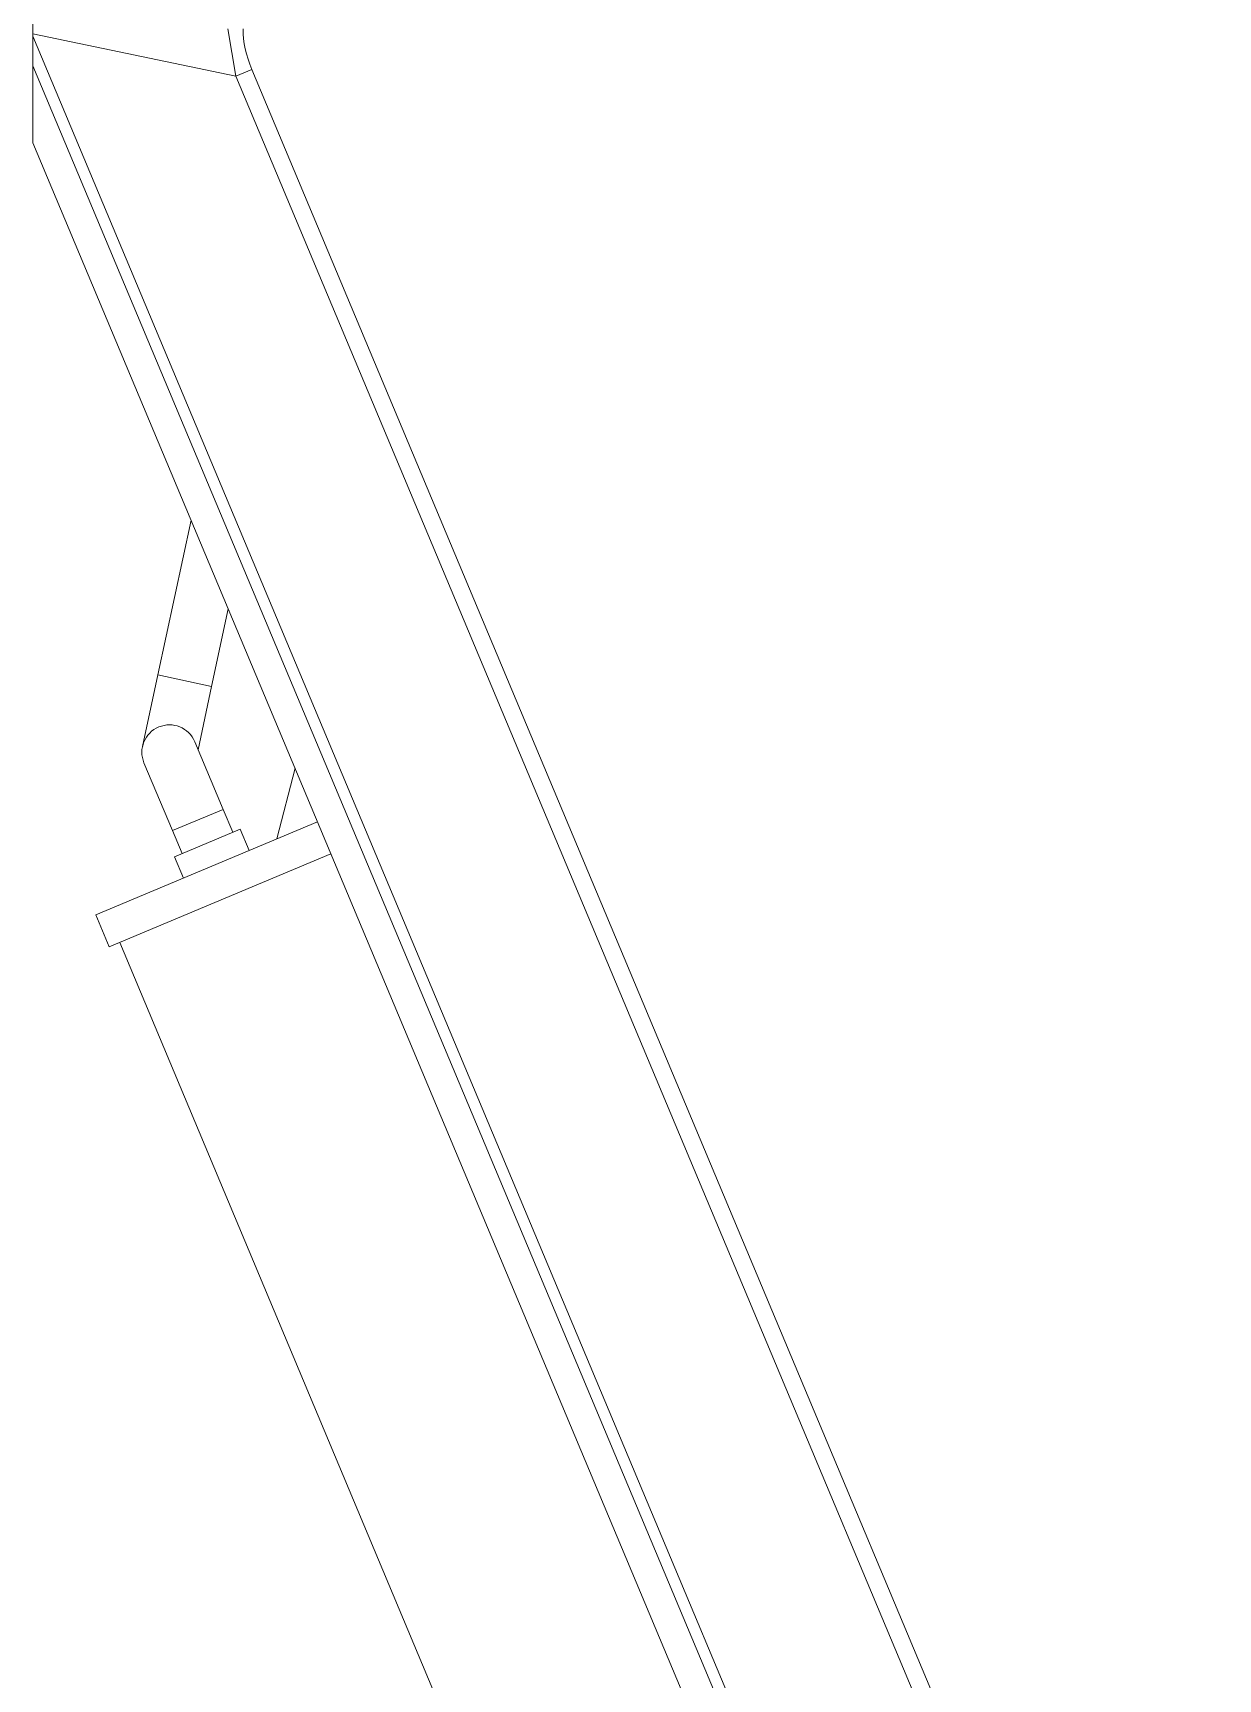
# Model space of a CAD drawing. Header units: millimetres. Extents: x 113490 to 142599, y -20467 to 115.
# Drawn here: x 123557.3 to 123762.4, y -6526.7 to -6241.9 of the extents above; entities that cross this region are included whole.
import ezdxf

# ---------------------------------------------------------------- set-up
doc = ezdxf.new("R2010")
doc.units = ezdxf.units.MM
doc.layers.add('DV1_0', color=7, linetype='Continuous')

msp = doc.modelspace()

# ---------------------------------------------------------------- linework, layer by layer
at = {"layer": 'DV1_0', "color": 7, "linetype": 'Continuous', "lineweight": 15}
for p, q in [((123557.26, -6234.07), (123557.26, -6242)), ((123557.26, -6242), (123557.26, -6242.4)), ((123557.26, -6242.4), (123557.26, -6247.54)), ((123557.26, -6248.17), (123557.26, -6247.54)), ((123557.26, -6248.17), (123557.26, -6260.87)), ((123557.26, -6260.87), (123910.14, -7102.39)), ((123584.64, -6326.16), (123578.89, -6352.93)), ((123588.2, -6354.93), (123591.08, -6341.52)), ((123578.89, -6352.93), (123576.23, -6365.35)), ((123585.85, -6365.89), (123588.2, -6354.93)), ((123590.18, -6376.22), (123585.27, -6364.51)), ((123576.49, -6368.19), (123581.41, -6379.9)), ((123602.63, -6369.07), (123599.46, -6381.33)), ((123591.85, -6380.19), (123590.18, -6376.22)), ((123606.53, -6378.37), (123568.13, -6394.47)), ((123581.41, -6379.9), (123583.07, -6383.87)), ((123581.78, -6384.41), (123593.14, -6379.64)), ((123594.69, -6383.33), (123593.14, -6379.64)), ((123608.85, -6383.9), (123570.46, -6400)), ((123581.78, -6384.41), (123583.32, -6388.1)), ((123568.13, -6394.47), (123570.46, -6400)), ((123572.3, -6399.23), (123929.35, -7250.69))]:
    msp.add_line(p, q, dxfattribs=at)
at = {"layer": 'DV1_0', "color": 7, "linetype": 'Continuous', "lineweight": 20}
for p, q in [((123591.02, -6241.13), (123592.4, -6249.35)), ((123557.26, -6242), (123592.4, -6249.35)), ((123557.26, -6242.4), (123984.88, -7262.15)), ((123557.26, -6247.54), (123983.05, -7262.92)), ((123595.16, -6248.19), (123592.4, -6249.35)), ((123592.4, -6249.35), (124004.37, -7231.81)), ((123595.16, -6248.19), (124007.14, -7230.65)), ((123578.89, -6352.93), (123588.2, -6354.93)), ((123581.41, -6379.9), (123590.18, -6376.22))]:
    msp.add_line(p, q, dxfattribs=at)
at = {"layer": 'DV1_0', "color": 7, "linetype": 'Continuous', "lineweight": 15}
msp.add_arc((123580.88, -6366.35), 4.76, 22.75, 202.75, dxfattribs=at)
at = {"layer": 'DV1_0', "color": 7, "linetype": 'Continuous', "lineweight": 20}
msp.add_ellipse((123710.24, -6259.15), major_axis=(116.37, -20.65), ratio=0.354256, start_param=3.204443, end_param=3.366071, dxfattribs=at)

doc.saveas('drawing.dxf')
